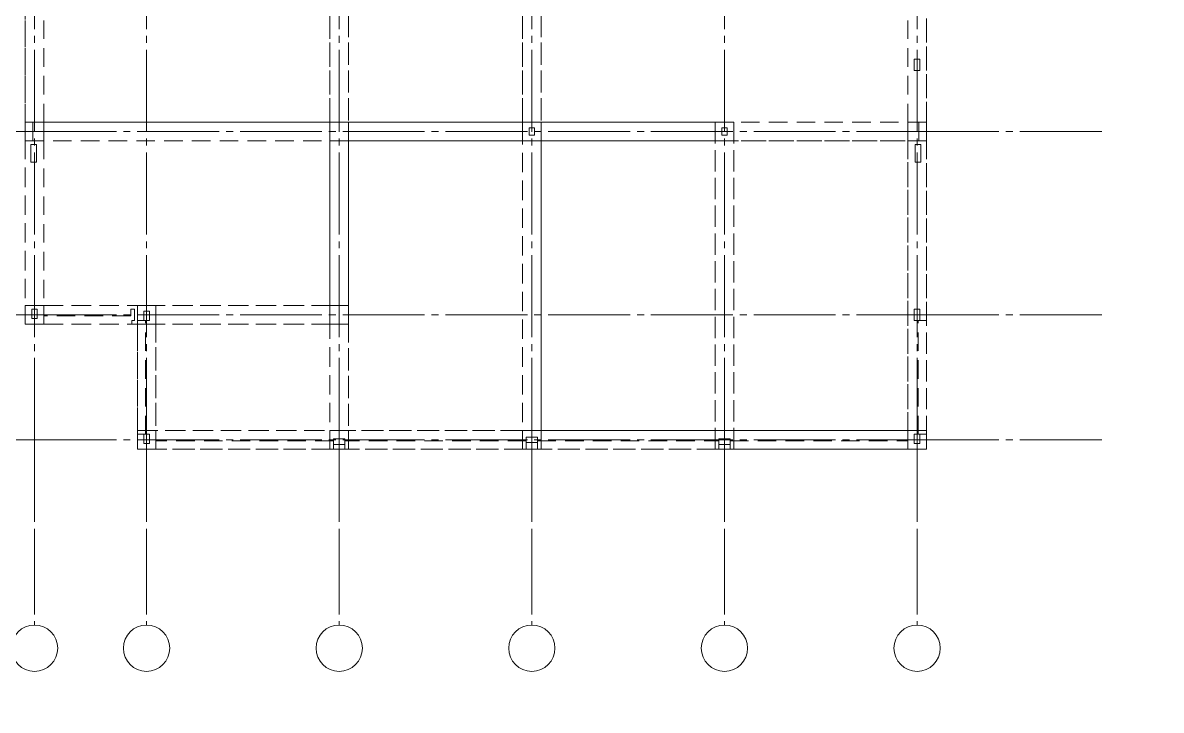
# Model space of a CAD drawing. Header units: millimetres. Extents: x 0 to 10500, y 0 to 297.
# Drawn here: x 493.4 to 739.2, y 0 to 148.5 of the extents above; entities that cross this region are included whole.
import ezdxf

# ---------------------------------------------------------------- set-up
doc = ezdxf.new("R2010")
doc.units = ezdxf.units.MM
for name, pattern in [('K5LT_AXLED', [22.1875, 17.6875, -1.5, 1.5, -1.5]), ('K5LT_DASHED', [6, 4, -2]), ('K5LT_THIN', [0])]:
    doc.linetypes.add(name, pattern=pattern)
doc.layers.add('Системный слой', color=7, linetype='Continuous')
doc.styles.add('KTEXTSTYLE', font='GOST_AU.SHX', dxfattribs={"width": 0.96, "height": 5})

# ---------------------------------------------------------------- blocks, each defined once
blk = doc.blocks.new('U184')
at = {"layer": 'Системный слой', "color": 30, "linetype": 'K5LT_AXLED', "lineweight": 18}
for p, q in [((495.9141695652802, 58.4019691759321), (475.9141695652802, 58.4019691759321)), ((495.9141695652802, 58.4019691759321), (686.5141695652803, 58.40196917593208)), ((686.5141695652803, 58.40196917593208), (726.5141695652803, 58.40196917593208))]:
    blk.add_line(p, q, dxfattribs=at)
blk = doc.blocks.new('U185')
at = {"layer": 'Системный слой', "color": 30, "linetype": 'K5LT_AXLED', "lineweight": 18}
for p, q in [((495.9141695652802, 85.4019691759321), (475.9141695652802, 85.4019691759321)), ((495.9141695652802, 85.4019691759321), (686.5141695652803, 85.40196917593208)), ((686.5141695652803, 85.40196917593208), (726.5141695652803, 85.40196917593208))]:
    blk.add_line(p, q, dxfattribs=at)
blk = doc.blocks.new('U186')
at = {"layer": 'Системный слой', "color": 30, "linetype": 'K5LT_AXLED', "lineweight": 18}
for p, q in [((495.9141695652802, 125.0019691759321), (475.9141695652802, 125.0019691759321)), ((495.9141695652802, 125.0019691759321), (686.5141695652803, 125.0019691759321)), ((686.5141695652803, 125.0019691759321), (726.5141695652803, 125.0019691759321))]:
    blk.add_line(p, q, dxfattribs=at)
blk = doc.blocks.new('U190')
at = {"layer": 'Системный слой', "color": 30, "linetype": 'K5LT_AXLED', "lineweight": 18}
for p, q in [((495.9141695652802, 58.4019691759321), (495.9141695652802, 250.2019691759321)), ((495.9141695652802, 58.4019691759321), (495.9141695652802, 38.4019691759321)), ((495.9141695652802, 38.4019691759321), (495.9141695652802, 18.4019691759321))]:
    blk.add_line(p, q, dxfattribs=at)
at = {"layer": 'Системный слой', "color": 7, "linetype": 'K5LT_THIN', "lineweight": 18}
blk.add_arc((495.9141695652802, 13.4019691759321), 5, 0, 359.999994270422, dxfattribs=at)
blk = doc.blocks.new('U191')
at = {"layer": 'Системный слой', "color": 30, "linetype": 'K5LT_AXLED', "lineweight": 18}
for p, q in [((520.1141695652802, 58.4019691759321), (520.1141695652802, 250.2019691759321)), ((520.1141695652802, 58.4019691759321), (520.1141695652802, 38.4019691759321)), ((520.1141695652802, 38.4019691759321), (520.1141695652802, 18.4019691759321))]:
    blk.add_line(p, q, dxfattribs=at)
at = {"layer": 'Системный слой', "color": 7, "linetype": 'K5LT_THIN', "lineweight": 18}
blk.add_arc((520.1141695652802, 13.4019691759321), 5, 0, 359.999994270422, dxfattribs=at)
blk = doc.blocks.new('U192')
at = {"layer": 'Системный слой', "color": 30, "linetype": 'K5LT_AXLED', "lineweight": 18}
for p, q in [((561.7141695652804, 58.40196917593209), (561.7141695652804, 250.2019691759321)), ((561.7141695652804, 58.40196917593209), (561.7141695652804, 38.40196917593209)), ((561.7141695652804, 38.40196917593209), (561.7141695652804, 18.40196917593209))]:
    blk.add_line(p, q, dxfattribs=at)
at = {"layer": 'Системный слой', "color": 7, "linetype": 'K5LT_THIN', "lineweight": 18}
blk.add_arc((561.7141695652804, 13.40196917593209), 5, 0, 359.999994270422, dxfattribs=at)
blk = doc.blocks.new('U193')
at = {"layer": 'Системный слой', "color": 30, "linetype": 'K5LT_AXLED', "lineweight": 18}
for p, q in [((603.3141695652803, 58.40196917593209), (603.3141695652803, 250.2019691759321)), ((603.3141695652803, 58.40196917593209), (603.3141695652803, 38.40196917593209)), ((603.3141695652803, 38.40196917593209), (603.3141695652803, 18.40196917593209))]:
    blk.add_line(p, q, dxfattribs=at)
at = {"layer": 'Системный слой', "color": 7, "linetype": 'K5LT_THIN', "lineweight": 18}
blk.add_arc((603.3141695652803, 13.40196917593209), 5, 0, 359.999994270422, dxfattribs=at)
blk = doc.blocks.new('U194')
at = {"layer": 'Системный слой', "color": 30, "linetype": 'K5LT_AXLED', "lineweight": 18}
for p, q in [((644.9141695652802, 58.40196917593209), (644.9141695652802, 250.2019691759321)), ((644.9141695652802, 58.40196917593209), (644.9141695652802, 38.40196917593209)), ((644.9141695652802, 38.40196917593209), (644.9141695652802, 18.40196917593209))]:
    blk.add_line(p, q, dxfattribs=at)
at = {"layer": 'Системный слой', "color": 7, "linetype": 'K5LT_THIN', "lineweight": 18}
blk.add_arc((644.9141695652802, 13.40196917593209), 5, 0, 359.999994270422, dxfattribs=at)
blk = doc.blocks.new('U195')
at = {"layer": 'Системный слой', "color": 30, "linetype": 'K5LT_AXLED', "lineweight": 18}
for p, q in [((686.5141695652803, 58.40196917593208), (686.5141695652803, 250.2019691759321)), ((686.5141695652803, 58.40196917593208), (686.5141695652803, 38.40196917593208)), ((686.5141695652803, 38.40196917593208), (686.5141695652803, 18.40196917593208))]:
    blk.add_line(p, q, dxfattribs=at)
at = {"layer": 'Системный слой', "color": 7, "linetype": 'K5LT_THIN', "lineweight": 18}
blk.add_arc((686.5141695652803, 13.40196917593208), 5, 0, 359.999994270422, dxfattribs=at)
blk = doc.blocks.new('U183')
at = {"layer": 'Системный слой'}
for name in ['U190', 'U191', 'U192', 'U193', 'U194', 'U195', 'U186', 'U185', 'U184']:
    blk.add_blockref(name, (0, 0), dxfattribs=at)
blk = doc.blocks.new('U276')
at = {"layer": 'Системный слой', "color": 7, "linetype": 'K5LT_DASHED', "lineweight": 18}
for p, q in [((559.7140846452794, 252.201426285932), (559.7140846452794, 56.40195292593213)), ((563.7140738452792, 252.201426285932), (563.7140738452792, 56.40195292593213)), ((601.3139724452794, 252.2014256259321), (601.3139724452794, 56.40195364593208)), ((605.3139616652793, 252.2014256259321), (605.3139616652793, 56.40195364593208)), ((684.5137585852796, 127.0017658459322), (684.5137585852796, 252.2014331259322)), ((688.5137481052795, 84.20187630593216), (688.5137481052795, 252.2014331259322)), ((493.9142543052794, 183.2016131259321), (493.9142543052794, 83.40188146593216)), ((497.9142438252793, 127.0017658459322), (497.9142438252793, 183.2016131259321)), ((493.9142696652793, 127.0017716659321), (493.9142696652793, 161.4016762259321)), ((497.9142585652796, 127.0017716659321), (497.9142585652796, 161.4016762259321)), ((559.7140872052794, 127.0017716659321), (559.7140872052794, 161.4016762259321)), ((563.7140761052794, 161.4016762259321), (563.7140761052794, 127.0017716659321)), ((601.3139718052794, 127.0017716659321), (601.3139718052794, 161.4016762259321)), ((605.3139607052797, 161.4016762259321), (605.3139607052797, 127.0017716659321)), ((684.5137443652795, 127.0017716659321), (684.5137443652795, 161.4016762259321)), ((688.5137332652794, 161.4016762259321), (688.5137332652794, 127.0017716659321)), ((687.1137456852794, 140.6017253859322), (685.9137488852793, 140.6017253859322)), ((685.9137488852793, 140.6017253859322), (685.9137488852793, 138.2017317859321)), ((687.1137456852794, 140.6017253859322), (687.1137456852794, 138.2017317859321)), ((685.9137488852793, 138.2017317859321), (687.1137456852794, 138.2017317859321)), ((493.9142619852794, 123.0017802459321), (493.9142619852794, 127.0017694659321)), ((497.9142511852795, 127.0017694659321), (493.9142619852794, 127.0017694659321)), ((559.7140846452794, 127.0017694659321), (493.9142619852794, 127.0017694659321)), ((493.9142619852794, 127.0017694659321), (493.9142619852794, 123.0017802459321)), ((688.5137233252794, 127.0017716659321), (493.9142696652793, 127.0017716659321)), ((495.5142502252795, 127.0017658459322), (497.9142438252793, 127.0017658459322)), ((495.5142517252796, 123.0017768259321), (495.5142517252796, 127.0017662859322)), ((497.9142453052793, 123.0017768259321), (497.9142453052793, 127.0017662859322)), ((559.7140846452794, 127.0017694659321), (559.7140846452794, 123.0017802459321)), ((559.7140859252793, 123.0017815059321), (559.7140859252793, 127.0017705659322)), ((559.7140859252793, 127.0017705659322), (563.7140749852795, 127.0017705659322)), ((559.7140859252793, 127.0017705659322), (563.7140749852795, 127.0017705659322)), ((601.3139724452794, 127.0017694659321), (563.7140738452792, 127.0017694659321)), ((563.7140738452792, 127.0017694659321), (563.7140738452792, 123.0017802459321)), ((563.7140749852795, 123.0017815059321), (563.7140749852795, 127.0017705659322)), ((601.3139721252796, 123.0017815059321), (601.3139721252796, 127.0017705659322)), ((601.3139721252796, 127.0017705659322), (605.3139611852794, 127.0017705659322)), ((601.3139721252796, 127.0017705659322), (605.3139611852794, 127.0017705659322)), ((601.3139724452794, 127.0017694659321), (601.3139724452794, 123.0017802459321)), ((602.7139686852795, 124.2017700859322), (602.7139686852795, 125.8017657659321)), ((602.7139686852795, 125.8017657659321), (603.9139654452797, 125.8017657659321)), ((603.9139651852793, 125.8017664459321), (603.9139651852793, 124.2017708059321)), ((605.3139611852794, 123.0017815059321), (605.3139611852794, 127.0017705659322)), ((605.3139616652793, 123.0017802459321), (605.3139616652793, 127.0017694659321)), ((642.9138602652793, 127.0017694659321), (605.3139616652793, 127.0017694659321)), ((642.9138583252793, 127.0017705659322), (646.9138473852793, 127.0017705659322)), ((642.9138583252793, 127.0017705659322), (642.9138583252793, 123.0017815059321)), ((642.9138602652793, 123.0017802459321), (642.9138602652793, 127.0017694659321)), ((642.9138602652793, 127.0017694659321), (646.9138494852793, 127.0017694659321)), ((642.9138602652793, 127.0017694659321), (642.9138602652793, 56.40195292593213)), ((644.3138564852793, 125.8017657659321), (644.3138564852793, 124.2017700859322)), ((644.3138564852793, 125.8017657659321), (645.5138532452795, 125.8017657659321)), ((645.5138532452795, 125.8017657659321), (645.5138532452795, 124.2017700859322)), ((646.9138473852793, 127.0017705659322), (646.9138473852793, 123.0017815059321)), ((688.5137307452794, 127.0017694659321), (646.9138494852793, 127.0017694659321)), ((646.9138494852793, 127.0017694659321), (646.9138494852793, 123.0017802459321)), ((646.9138494852793, 127.0017694659321), (646.9138494852793, 56.40195292593213)), ((688.5137332652794, 127.0017716659321), (684.5137443652795, 127.0017716659321)), ((684.5137514852794, 123.0017802459321), (684.5137514852794, 127.0017694659321)), ((684.5137571652795, 127.0017662859322), (686.9137508452794, 127.0017662859322)), ((686.9137508452794, 127.0017662859322), (686.9137508452794, 123.0017768259321)), ((688.5137307452794, 123.0017802459321), (688.5137307452794, 127.0017694659321)), ((688.5137406852795, 123.0017802459321), (688.5137406852795, 127.0017694659321)), ((493.9142619852794, 123.0017802459321), (497.9142511852795, 123.0017802459321)), ((493.9142619852794, 123.0017802459321), (559.7140846452794, 123.0017802459321)), ((493.9142696652793, 123.0017827459321), (493.9142696652793, 87.40188152593218)), ((493.9142696652793, 123.0017827459321), (688.5137233252794, 123.0017827459321)), ((497.9142453052793, 123.0017768259321), (495.5142517252796, 123.0017768259321)), ((497.9142438252793, 123.0017763259321), (497.9142438252793, 83.40188146593216)), ((497.9142585652796, 123.0017827459321), (497.9142585652796, 87.40188152593218)), ((563.7140749852795, 123.0017815059321), (559.7140859252793, 123.0017815059321)), ((559.7140859252793, 123.0017815059321), (563.7140749852795, 123.0017815059321)), ((559.7140872052794, 123.0017827459321), (559.7140872052794, 87.40188152593218)), ((563.7140738452792, 123.0017802459321), (601.3139724452794, 123.0017802459321)), ((563.7140761052794, 123.0017827459321), (563.7140761052794, 87.40188152593218)), ((601.3139718052794, 56.40196132593213), (601.3139718052794, 123.0017827459321)), ((605.3139611852794, 123.0017815059321), (601.3139721252796, 123.0017815059321)), ((601.3139721252796, 123.0017815059321), (605.3139611852794, 123.0017815059321)), ((602.7139686852795, 124.2017700859322), (603.9139654452797, 124.2017700859322)), ((605.3139607052797, 123.0017827459321), (605.3139607052797, 56.40196132593213)), ((605.3139616652793, 123.0017802459321), (642.9138602652793, 123.0017802459321)), ((646.9138452852794, 123.0017827459321), (642.9138563852796, 123.0017827459321)), ((642.9138563852796, 56.4019605859321), (642.9138563852796, 123.0017827459321)), ((642.9138583252793, 123.0017815059321), (646.9138473852793, 123.0017815059321)), ((645.5138532452795, 124.2017700859322), (644.3138564852793, 124.2017700859322)), ((646.9138452852794, 56.4019605859321), (646.9138452852794, 123.0017827459321)), ((688.5137307452794, 123.0017802459321), (646.9138494852793, 123.0017802459321)), ((688.5137332652794, 123.0017827459321), (684.5137443652795, 123.0017827459321)), ((684.5137443652795, 60.40195642593208), (684.5137443652795, 123.0017827459321)), ((686.9137523052794, 123.0017763259321), (684.5137585852796, 123.0017763259321)), ((684.5137585852796, 123.0017763259321), (684.5137585852796, 56.40194598593211)), ((688.5137332652794, 123.0017827459321), (688.5137332652794, 60.40195642593208)), ((495.1142512652796, 118.3797629259321), (495.1142512652796, 122.2017784259321)), ((495.1142512652796, 122.2017784259321), (496.3142481252796, 122.2017784259321)), ((496.3142496252792, 122.2017789459321), (496.3142496252792, 118.3797635059321)), ((687.3137463852795, 122.2017789459321), (686.1137495452793, 122.2017789459321)), ((686.1137510052795, 118.3797629259321), (686.1137510052795, 122.2017784259321)), ((687.3137463852795, 122.2017789459321), (687.3137463852795, 118.3797635059321)), ((495.1142512652796, 118.3797629259321), (496.3142481252796, 118.3797629259321)), ((687.3137463852795, 118.3797635059321), (686.1137495452793, 118.3797635059321)), ((493.9142619852794, 87.40187624593214), (493.9142619852794, 83.40188704593217)), ((497.9142511852795, 87.40187624593214), (493.9142619852794, 87.40187624593214)), ((493.9142619852794, 87.40187624593214), (493.9142619852794, 83.40188704593217)), ((497.9142585652796, 87.40188152593218), (493.9142696652793, 87.40188152593218)), ((520.1141955452792, 87.40188152593218), (493.9142696652793, 87.40188152593218)), ((496.5142475452794, 86.60186614593208), (495.3142506852796, 86.60186614593208)), ((495.3142506852796, 84.60187832593212), (495.3142506852796, 86.60186614593208)), ((496.5142475452794, 86.60186614593208), (496.5142475452794, 84.60187832593212)), ((497.9142438252793, 85.16186992593204), (497.9142438252793, 87.4018709859321)), ((497.9142438252793, 87.4018709859321), (518.1141894852794, 87.4018709859321)), ((497.9142511852795, 87.40187624593214), (497.9142511852795, 83.40188704593217)), ((497.9142511852795, 83.40188704593217), (497.9142511852795, 87.40187624593214)), ((517.5141949452793, 86.60186828593207), (516.7141970652794, 86.60186828593207)), ((516.7141970652794, 86.60186828593207), (516.7141970652794, 85.16187210593205)), ((517.5141949452793, 84.2018746459322), (517.5141949452793, 86.60186828593207)), ((518.1141894852794, 84.20187936593204), (518.1141894852794, 87.4018709859321)), ((518.1141952852795, 83.40188704593217), (518.1141952852795, 87.40187624593214)), ((518.1141952852795, 87.40187624593214), (522.1141845052794, 87.40187624593214)), ((520.1141898852793, 87.40187624593214), (518.1141952852795, 87.40187624593214)), ((518.1141952852795, 87.40187624593214), (518.1141952852795, 83.40188704593217)), ((519.5141865852795, 84.20187936593204), (519.5141865852795, 86.20186026593213)), ((519.5141900052793, 86.20186348593205), (520.7141868052795, 86.20186348593205)), ((559.7140846452794, 87.40187624593214), (520.1141898852793, 87.40187624593214)), ((520.1141898852793, 87.40187624593214), (520.1141898852793, 83.40188704593217)), ((520.1141955452792, 83.40189262593216), (520.1141955452792, 87.40188152593218)), ((520.1141955452792, 87.40188152593218), (563.7140761052794, 87.40188152593218)), ((520.7141834452796, 84.20187242593217), (520.7141834452796, 86.20186026593213)), ((522.1141790052793, 56.40193782593211), (522.1141790052793, 87.4018709859321)), ((522.1141845052794, 83.40188704593217), (522.1141845052794, 87.40187624593214)), ((559.7140859252793, 83.40188982593209), (559.7140859252793, 87.40187888593216)), ((563.7140749852795, 87.40187888593216), (559.7140859252793, 87.40187888593216)), ((559.7140859252793, 83.40188982593209), (559.7140859252793, 87.40187888593216)), ((559.7140859252793, 87.40187888593216), (563.7140749852795, 87.40187888593216)), ((563.7140749852795, 83.40188982593209), (563.7140749852795, 87.40187888593216)), ((563.7140749852795, 87.40187888593216), (563.7140749852795, 83.40188982593209)), ((687.1137456852794, 86.60187322593214), (685.9137488852793, 86.60187322593214)), ((685.9137532252795, 84.20187630593216), (685.9137532252795, 86.60187002593207)), ((687.1137500852794, 84.20187630593216), (687.1137500852794, 86.60187002593207)), ((496.5142475452794, 84.60187832593212), (495.3142506852796, 84.60187832593212)), ((516.7141970652794, 85.16187210593205), (497.9142467652794, 85.16187210593205)), ((497.9142467652794, 85.16187210593205), (497.9142467652794, 83.40188368593205)), ((517.5141949452793, 84.2018746459322), (516.9141965252795, 84.2018746459322)), ((516.9141965252795, 83.40188368593205), (516.9141965252795, 84.2018746459322)), ((518.1141918052795, 59.60194676593208), (518.1141918052795, 84.20188156593206)), ((518.1141918052795, 84.20188156593206), (519.5141888652795, 84.20188156593206)), ((519.5141888652795, 84.20188156593206), (519.8741886852795, 84.2018746459322)), ((520.7141868052795, 84.20187574593213), (519.5141900052793, 84.20187574593213)), ((519.8741864252795, 59.60193686593207), (519.8741864252795, 84.20187242593217)), ((519.8741864252795, 84.20187242593217), (520.7141834452796, 84.20187242593217)), ((687.1137456852794, 84.20187960593212), (685.9137488852793, 84.20187960593212)), ((685.9137532252795, 84.20187630593216), (686.7537493252795, 84.20187630593216)), ((687.1137471452795, 84.20187850593219), (686.7537464052793, 84.20187850593219)), ((686.7537493252795, 59.60193686593207), (686.7537493252795, 84.20187630593216)), ((687.1137471452795, 84.20187850593219), (688.5137451452794, 84.20187850593219)), ((688.5137451452794, 59.60194370593214), (688.5137451452794, 84.20187850593219)), ((493.9142543052794, 83.40188146593216), (497.9142438252793, 83.40188146593216)), ((497.9142511852795, 83.40188704593217), (493.9142619852794, 83.40188704593217)), ((520.1141955452792, 83.40189262593216), (493.9142696652793, 83.40189262593216)), ((497.9142467652794, 83.40188368593205), (516.9141965252795, 83.40188368593205)), ((516.9141941652792, 83.40188146593216), (518.1141894852794, 83.40188146593216)), ((522.1141845052794, 83.40188704593217), (518.1141952852795, 83.40188704593217)), ((518.1141952852795, 83.40188704593217), (520.1141898852793, 83.40188704593217)), ((518.1142010852793, 83.40189262593216), (518.1142010852793, 60.40195642593208)), ((559.7140846452794, 83.40188704593217), (520.1141898852793, 83.40188704593217)), ((520.1141955452792, 83.40189262593216), (563.7140761052794, 83.40189262593216)), ((522.1141899852794, 83.40189262593216), (522.1141899852794, 60.40195642593208)), ((563.7140749852795, 83.40188982593209), (559.7140859252793, 83.40188982593209)), ((559.7140859252793, 83.40188982593209), (563.7140749852795, 83.40188982593209)), ((559.7140872052794, 56.4019605859321), (559.7140872052794, 83.40189262593216)), ((563.7140761052794, 83.40189262593216), (563.7140761052794, 56.4019605859321)), ((518.1141894852794, 59.60194380593209), (518.1141894852794, 56.40193782593211)), ((522.1141845052794, 60.40194906593213), (518.1141901652793, 60.40194906593213)), ((518.1141901652793, 60.40194906593213), (518.1141901652793, 56.40195984593214)), ((519.5141888652795, 59.60194676593208), (518.1141918052795, 59.60194676593208)), ((518.1141952852795, 60.40194906593213), (522.1141845052794, 60.40194906593213)), ((518.1141952852795, 60.40194906593213), (518.1141952852795, 56.40194550593209)), ((518.1141959652794, 60.40195642593208), (559.7140872052794, 60.40195642593208)), ((519.5141865852795, 59.60194380593209), (519.5141865852795, 57.60194952593214)), ((519.5141888652795, 59.60194676593208), (519.8741886852795, 59.60193984593214)), ((519.5141900052793, 59.60194132593213), (520.7141868052795, 59.60194132593213)), ((520.7141834452796, 59.60193686593207), (519.8741864252795, 59.60193686593207)), ((520.7141834452796, 59.60193686593207), (520.7141834452796, 57.60194952593214)), ((684.5137585852796, 60.40194170593212), (522.1141790052793, 60.40194170593212)), ((522.1141790052793, 60.40194170593212), (522.1141790052793, 58.16194064593212)), ((522.1141845052794, 56.40195984593214), (522.1141845052794, 60.40194906593213)), ((522.1141845052794, 60.40194906593213), (522.1141845052794, 56.40194550593209)), ((559.7140846452794, 56.40195984593214), (559.7140846452794, 60.40194906593213)), ((559.7140846452794, 60.40194906593213), (563.7140738452792, 60.40194906593213)), ((563.7140738452792, 60.40194906593213), (563.7140738452792, 56.40195984593214)), ((601.3139718052794, 60.40195642593208), (563.7140761052794, 60.40195642593208)), ((601.3139724452794, 56.40195984593214), (601.3139724452794, 60.40194906593213)), ((601.3139724452794, 60.40194906593213), (605.3139616652793, 60.40194906593213)), ((605.3139607052797, 60.40195642593208), (642.9138563852796, 60.40195642593208)), ((605.3139616652793, 60.40194906593213), (605.3139616652793, 56.40195984593214)), ((642.9138602652793, 56.40195984593214), (642.9138602652793, 60.40194906593213)), ((642.9138602652793, 60.40194906593213), (646.9138494852793, 60.40194906593213)), ((688.5137232052793, 60.40195642593208), (646.9138452852794, 60.40195642593208)), ((646.9138494852793, 60.40194906593213), (646.9138494852793, 56.40195984593214)), ((688.5137332652794, 60.40195642593208), (684.5137443652795, 60.40195642593208)), ((684.5137514852794, 60.40194906593213), (684.5137514852794, 56.40195984593214)), ((684.5137514852794, 60.40194906593213), (688.5137306252794, 60.40194906593213)), ((684.5137514852794, 60.40194906593213), (684.5137514852794, 56.40195364593208)), ((684.5137585852796, 58.16194064593212), (684.5137585852796, 60.40194170593212)), ((685.9137488852793, 59.60194132593213), (687.1137456852794, 59.60194132593213)), ((686.7537493252795, 59.60193686593207), (685.9137532252795, 59.60193686593207)), ((685.9137532252795, 59.60193686593207), (685.9137532252795, 57.60194284593214)), ((687.1137471452795, 59.60193984593214), (686.7537464052793, 59.60193984593214)), ((688.5137451452794, 59.60194370593214), (687.1137471452795, 59.60193984593214)), ((687.1137500852794, 59.60194074593208), (687.1137500852794, 57.60194284593214)), ((688.5137306252794, 56.40195984593214), (688.5137306252794, 60.40194906593213)), ((688.5137406852795, 60.40194906593213), (688.5137406852795, 56.40195364593208)), ((688.5137481052795, 59.60194460593208), (688.5137481052795, 56.40194598593211)), ((519.5141865852795, 57.60194952593214), (520.7141834452796, 57.60194952593214)), ((560.5140799652793, 58.16194064593212), (522.1141790052793, 58.16194064593212)), ((522.1141812052795, 58.16194364593212), (522.1141812052795, 56.40195524593211)), ((560.5140799652793, 58.16194064593212), (560.5140799652793, 58.60194294593209)), ((560.5140799652793, 58.60194294593209), (562.9140736852796, 58.60194294593209)), ((560.5140799652793, 57.40194610593208), (560.5140799652793, 56.4019521859321)), ((560.5140799652793, 57.40194610593208), (562.9140736852796, 57.40194610593208)), ((560.5140814852796, 57.40195064593208), (560.5140814852796, 58.60194744593209)), ((560.5140809852796, 57.40194912593208), (560.5140809852796, 58.16194364593212)), ((562.9140736852796, 58.60194294593209), (562.9140736852796, 58.16194064593212)), ((602.1139710052794, 58.16194064593212), (562.9140736852796, 58.16194064593212)), ((562.9140736852796, 56.4019521859321), (562.9140736852796, 57.40194610593208)), ((562.9140750852794, 58.60194744593209), (562.9140750852794, 57.40195064593208)), ((562.9140746052797, 57.40194912593208), (562.9140746052797, 58.16194364593212)), ((602.1139705852795, 57.80194958593209), (602.1139705852795, 59.0019463859321)), ((602.1139710052794, 59.00194190593211), (602.1139710052794, 58.16194064593212)), ((602.1139710052794, 59.00194190593211), (604.5139647252793, 59.00194190593211)), ((602.1139707252794, 57.80194806593209), (602.1139707252794, 58.16194364593212)), ((602.1139707252794, 57.80194806593209), (602.1139707252794, 56.40195524593211)), ((602.1139710052794, 57.80194504593208), (604.5139647252793, 57.80194504593208)), ((604.5139641852793, 57.80194958593209), (604.5139641852793, 59.0019463859321)), ((604.5139643652794, 58.16194364593212), (604.5139643652794, 57.80194806593209)), ((604.5139647252793, 59.00194190593211), (604.5139647252793, 58.16194064593212)), ((604.5139647252793, 58.16194064593212), (643.7138620452795, 58.16194064593212)), ((604.5139647252793, 56.4019521859321), (604.5139647252793, 57.80194504593208)), ((643.7138596852792, 57.40195064593208), (643.7138596852792, 58.60194744593209)), ((643.7138604652794, 57.40194912593208), (643.7138604652794, 58.16194364593212)), ((646.1138557652794, 58.60194294593209), (643.7138620452795, 58.60194294593209)), ((643.7138620452795, 58.16194064593212), (643.7138620452795, 58.60194294593209)), ((646.1138557652794, 57.40194610593208), (643.7138620452795, 57.40194610593208)), ((643.7138620452795, 56.4019521859321), (643.7138620452795, 57.40194610593208)), ((646.1138532852794, 58.60194744593209), (646.1138532852794, 57.40195064593208)), ((646.1138541052792, 57.40194912593208), (646.1138541052792, 58.16194364593212)), ((646.1138541052792, 56.40195524593211), (646.1138541052792, 57.40194912593208)), ((646.1138557652794, 58.16194064593212), (646.1138557652794, 58.60194294593209)), ((646.1138557652794, 58.16194064593212), (684.5137585852796, 58.16194064593212)), ((684.5137557452795, 58.16194364593212), (684.5137557452795, 56.40195524593211)), ((685.9137488852793, 57.60194738593207), (687.1137456852794, 57.60194738593207)), ((522.1141845052794, 56.40195984593214), (518.1141901652793, 56.40195984593214)), ((522.1141845052794, 56.40194550593209), (518.1141952852795, 56.40194550593209)), ((559.7140872052794, 56.40196752593212), (518.1141959652794, 56.40196752593212)), ((560.5140809852796, 56.40195524593211), (522.1141812052795, 56.40195524593211)), ((559.7140846452794, 56.40195984593214), (563.7140738452792, 56.40195984593214)), ((559.7140872052794, 56.4019605859321), (563.7140761052794, 56.4019605859321)), ((560.5140799652793, 56.4019521859321), (562.9140736852796, 56.4019521859321)), ((602.1139707252794, 56.40195524593211), (562.9140746052797, 56.40195524593211)), ((601.3139718052794, 56.40196752593212), (563.7140761052794, 56.40196752593212)), ((601.3139718052794, 56.40196132593213), (605.3139607052797, 56.40196132593213)), ((601.3139724452794, 56.40195984593214), (605.3139616652793, 56.40195984593214)), ((602.1139710052794, 56.4019521859321), (604.5139647252793, 56.4019521859321)), ((643.7138604652794, 56.40195524593211), (604.5139643652794, 56.40195524593211)), ((642.9138563852796, 56.40196752593212), (605.3139607052797, 56.40196752593212)), ((642.9138602652793, 56.40195984593214), (646.9138494852793, 56.40195984593214)), ((646.9138494852793, 56.40195292593213), (642.9138602652793, 56.40195292593213)), ((646.1138557652794, 56.4019521859321), (643.7138620452795, 56.4019521859321)), ((646.1138541052792, 56.40195524593211), (684.5137557452795, 56.40195524593211)), ((688.5137232052793, 56.40196752593212), (646.9138452852794, 56.40196752593212)), ((684.5137514852794, 56.40195984593214), (688.5137306252794, 56.40195984593214)), ((688.5137406852795, 56.40195364593208), (684.5137514852794, 56.40195364593208))]:
    blk.add_line(p, q, dxfattribs=at)

msp = doc.modelspace()

# ---------------------------------------------------------------- block references
at = {"layer": 'Системный слой'}
for name in ['U183', 'U276']:
    msp.add_blockref(name, (0, 0), dxfattribs=at)

doc.saveas('drawing.dxf')
